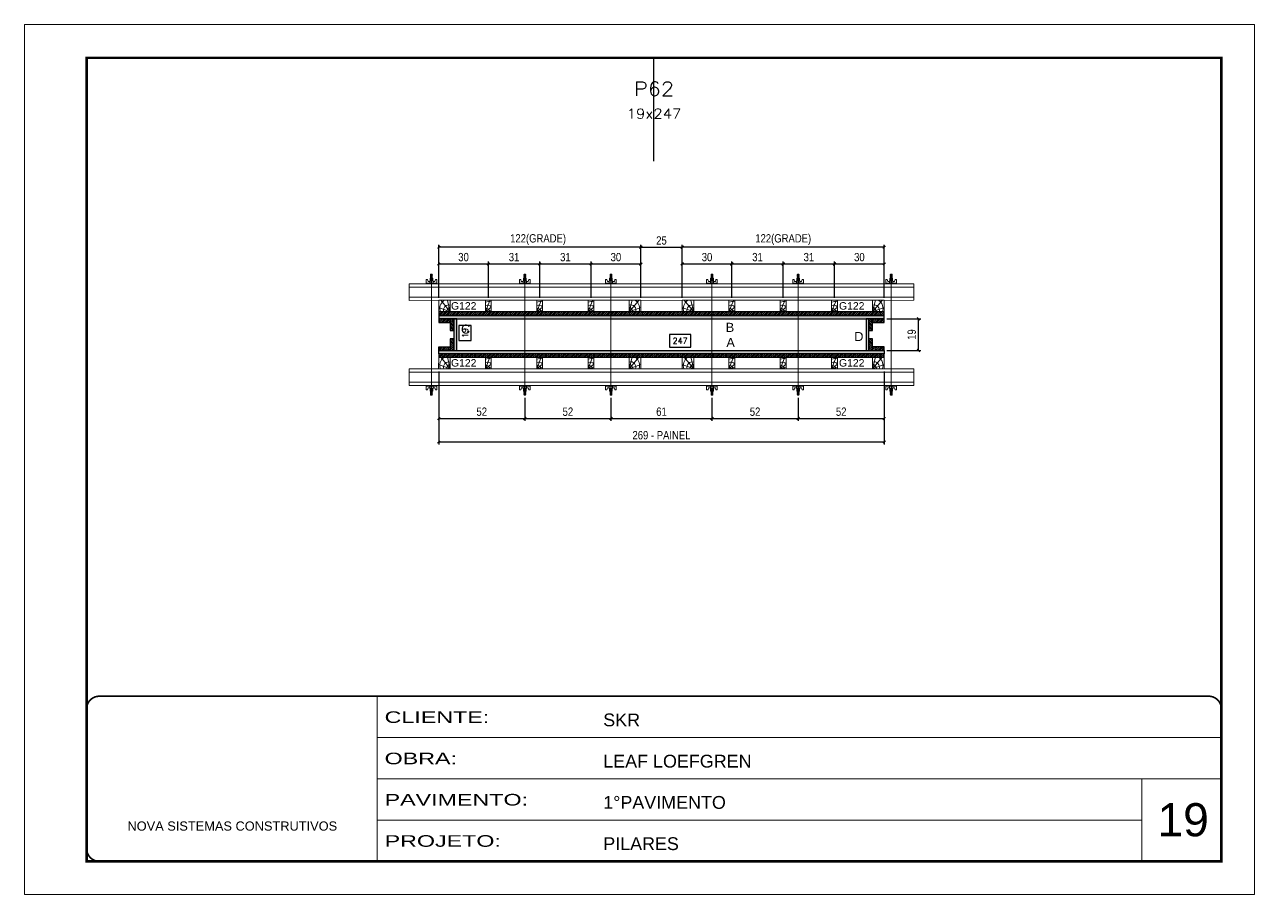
# Model space of a CAD drawing. Extents: x 14400 to 27878, y -21631 to 6985.
# Drawn here: x 17597 to 19082, y 1340 to 2390 of the extents above; entities that cross this region are included whole.
import ezdxf
from ezdxf.enums import TextEntityAlignment as Align

# ---------------------------------------------------------------- set-up
doc = ezdxf.new("R2010")
doc.units = 0
for name, pattern in [('CONTINUO', [0]), ('DASHED', [0.75, 0.5, -0.25]), ('HIDDEN', [0.375, 0.25, -0.125])]:
    doc.linetypes.add(name, pattern=pattern)
for name, color, linetype, lineweight in [('CARIMBO', 255, 'Continuous', 9), ('Folhas', 255, 'Continuous', 9), ('Hachura', 251, 'Continuous', 9), ('Madeira', 126, 'Continuous', 18), ('Perfil Metálico', 224, 'Continuous', 18), ('SARRAFO DE PRESSAO', 251, 'DASHED', 9), ('Texto Seção', 7, 'Continuous', 15)]:
    doc.layers.add(name, color=color, linetype=linetype, lineweight=lineweight)
for name, color, linetype in [('CHAPA', 1, 'Continuous'), ('COTA', 241, 'Continuous'), ('SARRAFO', 251, 'Continuous'), ('Texto de Titulo', 7, 'Continuous'), ('Texto Qtd Sarr', 242, 'Continuous'), ('TEXTO_GERAL', 7, 'Continuous')]:
    doc.layers.add(name, color=color, linetype=linetype)
doc.styles.add('ARIAL', font='arial.ttf')
doc.styles.add('COTA TECNICA 2X', font='techl___.ttf', dxfattribs={"height": 10})
doc.styles.add('ROMANS', font='romans.shx')
doc.styles.add('SANSSERIF', font='sas_____.pfb')
doc.styles.add('Tecnologia', font='')
doc.styles.get('Tecnologia').set_extended_font_data('Forgotten Futurist')
doc.dimstyles.new('SECAO PILAR', dxfattribs={"dimtxt": 10, "dimasz": 3, "dimexe": 3, "dimexo": 3, "dimgap": 3, "dimtad": 1, "dimdec": 1, "dimlfac": 0.5, "dimzin": 12, "dimdsep": 46, "dimtxsty": 'COTA TECNICA 2X', "dimblk1": 'OBLIQUE', "dimblk2": 'OBLIQUE', "dimsah": 1, "dimcen": 0.9, "dimclrd": 256, "dimclre": 256, "dimclrt": 256, "dimadec": 1, "dimazin": 3, "dimtfac": 1, "dimtdec": 1, "dimtmove": 0, "dimatfit": 3, "dimfxl": 1, "dimtolj": 1, "dimtzin": 12, "dimarcsym": 0})
doc.dimstyles.new('SECÇÃO 2', dxfattribs={"dimtxt": 7, "dimasz": 6, "dimexe": 0.18, "dimexo": 2, "dimgap": -4, "dimtad": 3, "dimdec": 1, "dimlfac": 0.5, "dimzin": 12, "dimdsep": 46, "dimtxsty": 'ROMANS', "dimblk": 'ARCHTICK', "dimcen": 0.09, "dimse1": 1, "dimse2": 1, "dimsd1": 1, "dimsd2": 1, "dimclrd": 180, "dimclre": 5, "dimclrt": 1, "dimadec": 0, "dimazin": 3, "dimtfac": 1, "dimtdec": 1, "dimtofl": 0, "dimtmove": 0, "dimatfit": 3, "dimldrblk": 'ARCHTICK', "dimfxl": 1, "dimtolj": 1, "dimtzin": 0, "dimarcsym": 0})
pattern_1 = [(225, (8973.0154, -20894.2416), (1.12253202, -1.12253202), [])]

# ---------------------------------------------------------------- blocks, each defined once
blk = doc.blocks.new('9999999999')
at = {"color": 30, "linetype": 'CONTINUO'}
for p, q in [((98564.6, 34230.2), (98564.6, 34429.4)), ((98564.6, 34379.6), (99584, 34379.6)), ((98564.6, 34329.8), (99488, 34329.8)), ((99584, 34329.8), (99488, 34329.8)), ((99488, 34329.8), (99488, 34230.2)), ((98564.6, 34280), (99488, 34280))]:
    blk.add_line(p, q, dxfattribs=at)
at = {"color": 30, "linetype": 'CONTINUO', "const_width": 2}
blk.add_lwpolyline([(99584, 34230.2), (99584, 34414.4, 0.414214), (99569, 34429.4), (98229, 34429.4, 0.414214), (98214, 34414.4), (98214, 34245.2, 0.414214), (98229, 34230.2), (99584, 34230.2)], format="xyb", dxfattribs=at)
at = {"layer": 'Folhas'}
blk.add_lwpolyline([(98139, 34190.2), (99624, 34190.2), (99624, 35240.2), (98139, 35240.2)], close=True, dxfattribs=at)
at = {"layer": 'Folhas', "color": 30, "const_width": 3}
blk.add_lwpolyline([(98214, 34230.2), (99584, 34230.2), (99584, 35200.2), (98214, 35200.2)], close=True, dxfattribs=at)
at = {"color": 7, "linetype": 'Continuous', "ltscale": 5, "style": 'ARIAL'}
for s, height, p in [('SKR', 15.48, (98837.7, 34393.1)), ('LEAF LOEFGREN', 15.483, (98837.7, 34343.3)), ('1°PAVIMENTO', 15.483, (98837.7, 34293.5)), ('NOVA SISTEMAS CONSTRUTIVOS', 11.059, (98263.2, 34267.2)), ('PILARES', 15.48, (98837.7, 34243.7))]:
    blk.add_text(s, height=height, dxfattribs=at).set_placement(p)
at = {"layer": 'Folhas', "color": 7, "style": 'Tecnologia', "width": 1.5}
for s, p in [('CLIENTE:', (98573.7, 34397.2)), ('OBRA:', (98573.7, 34347.3)), ('PAVIMENTO:', (98573.7, 34297.5)), ('PROJETO:', (98573.7, 34247.7))]:
    blk.add_text(s, height=14, dxfattribs=at).set_placement(p)
blk = doc.blocks.new('*D898')
at = {"layer": 'COTA', "color": 180, "lineweight": -2, "transparency": 16777216}
for p, q in [((18136.4, 2027.2), (18121.4, 2027.2)), ((18121.4, 2027.2), (18121.4, 2009.2)), ((18136.4, 2009.2), (18136.4, 2027.2)), ((18121.4, 2009.2), (18136.4, 2009.2))]:
    blk.add_line(p, q, dxfattribs=at)
at = {"layer": 'Defpoints', "color": 0, "transparency": 16777216}
for p in [(18136.3, 2035.2), (18136.3, 1997.2), (18140.4, 1997.2)]:
    blk.add_point(p, dxfattribs=at)
at = {"layer": 'COTA', "color": 1, "transparency": 16777216, "insert": (18128.9, 2018.2), "char_height": 7, "attachment_point": 5, "rotation": 90, "style": 'ROMANS'}
blk.add_mtext('\\A1;19', dxfattribs=at)
blk = doc.blocks.new('_ArchTick')
at = {"color": 0, "linetype": 'ByBlock', "const_width": 0.15}
blk.add_lwpolyline([(-0.5, -0.5), (0.5, 0.5)], dxfattribs=at)
blk = doc.blocks.new('*D899')
at = {"layer": 'COTA', "color": 180, "lineweight": -2, "transparency": 16777216}
for p, q in [((18401.5, 2016.2), (18375.5, 2016.2)), ((18375.5, 2016.2), (18375.5, 2001.2)), ((18401.5, 2001.2), (18401.5, 2016.2)), ((18375.5, 2001.2), (18401.5, 2001.2))]:
    blk.add_line(p, q, dxfattribs=at)
at = {"layer": 'Defpoints', "color": 0, "transparency": 16777216}
for p in [(18119, 1997.2), (18613, 1997.2), (18613, 1997.2)]:
    blk.add_point(p, dxfattribs=at)
at = {"layer": 'COTA', "color": 1, "transparency": 16777216, "insert": (18388.5, 2008.7), "char_height": 7, "attachment_point": 5, "style": 'ROMANS'}
blk.add_mtext('\\A1;247', dxfattribs=at)
blk = doc.blocks.new('_Oblique')
at = {"color": 0, "linetype": 'ByBlock', "lineweight": -2}
blk.add_line((-0.5, -0.5), (0.5, 0.5), dxfattribs=at)
blk = doc.blocks.new('*D900')
at = {"layer": 'COTA', "lineweight": -2, "transparency": 16777216}
for p, q in [((18097, 1971.8), (18097, 1883.6)), ((18635, 1971.8), (18635, 1883.6)), ((18097, 1886.6), (18635, 1886.6))]:
    blk.add_line(p, q, dxfattribs=at)
at = {"layer": 'Defpoints', "color": 0, "transparency": 16777216}
for p in [(18097, 1974.8), (18635, 1974.8), (18635, 1886.6)]:
    blk.add_point(p, dxfattribs=at)
at = {"layer": 'COTA', "lineweight": -2, "transparency": 16777216, "xscale": 3, "yscale": 3, "zscale": 3, "rotation": 180}
blk.add_blockref('_Oblique', (18097, 1886.6), dxfattribs=at)
at = {"layer": 'COTA', "lineweight": -2, "transparency": 16777216, "xscale": 3, "yscale": 3, "zscale": 3}
blk.add_blockref('_Oblique', (18635, 1886.6), dxfattribs=at)
at = {"layer": 'COTA', "transparency": 16777216, "insert": (18366, 1894.7), "char_height": 10, "attachment_point": 5, "style": 'COTA TECNICA 2X'}
blk.add_mtext('\\A1;269 - PAINEL', dxfattribs=at)
blk = doc.blocks.new('*D901')
at = {"layer": 'COTA', "lineweight": -2, "transparency": 16777216}
for p, q in [((18097, 1971.8), (18097, 1912)), ((18201, 1940), (18201, 1912)), ((18097, 1915), (18201, 1915))]:
    blk.add_line(p, q, dxfattribs=at)
at = {"layer": 'Defpoints', "color": 0, "transparency": 16777216}
for p in [(18097, 1974.8), (18201, 1943), (18201, 1915)]:
    blk.add_point(p, dxfattribs=at)
at = {"layer": 'COTA', "lineweight": -2, "transparency": 16777216, "xscale": 3, "yscale": 3, "zscale": 3, "rotation": 180}
blk.add_blockref('_Oblique', (18097, 1915), dxfattribs=at)
at = {"layer": 'COTA', "lineweight": -2, "transparency": 16777216, "xscale": 3, "yscale": 3, "zscale": 3}
blk.add_blockref('_Oblique', (18201, 1915), dxfattribs=at)
at = {"layer": 'COTA', "transparency": 16777216, "insert": (18149, 1923.1), "char_height": 10, "attachment_point": 5, "style": 'COTA TECNICA 2X'}
blk.add_mtext('\\A1;52', dxfattribs=at)
blk = doc.blocks.new('C')
at = {"layer": 'Hachura', "color": 0}
for p, q in [((0, 3.22), (0, -3.22)), ((0.45, 3.22), (0, 3.22)), ((0.46, 3.16), (0, 3.16)), ((0.46, 3.05), (0, 3.05)), ((0.46, 2.88), (0, 2.88)), ((0, 2.75), (0, -1.16)), ((0.46, 2.65), (0, 2.65)), ((0.46, 2.23), (0, 2.23)), ((0.46, 1.51), (0, 1.51)), ((0.39, 0.49), (0.17, 0.49)), ((0.45, -3.23), (0.45, 3.22)), ((0.45, 3.22), (2.58, 3.22)), ((1.74, 0.97), (0.45, 0.97)), ((1.45, 0.1), (0.45, 0.1)), ((1.35, 1.94), (1.35, 0.96)), ((2.58, 2.39), (1.47, 2.09)), ((1.74, -0.97), (1.74, 0.97)), ((1.74, 0.97), (1.74, 0.84)), ((1.74, 0.97), (1.74, 0.84)), ((1.74, 0.84), (3.35, 0.84)), ((3.35, 0.45), (1.74, 0.45)), ((2.58, 3.22), (2.58, 2.39)), ((3.32, 0.84), (3.32, -0.84)), ((3.35, 0.84), (3.35, -0.84)), ((3.68, 0.45), (3.35, 0.45)), ((3.84, -0.52), (3.35, 0.45)), ((3.35, 0.06), (3.67, -0.57)), ((3.68, 0.45), (4.16, -0.52)), ((3.72, 0.5), (4.25, -0.57)), ((4.37, -0.55), (3.83, 0.53)), ((4.15, 0.45), (3.93, 0.45)), ((4.42, -0.52), (3.93, 0.45)), ((4.15, 0.45), (4.26, 0.45)), ((4.26, 0.45), (4.74, -0.52)), ((4.3, 0.5), (4.83, -0.57)), ((4.95, -0.55), (4.41, 0.53)), ((4.51, 0.45), (4.84, 0.45)), ((5, -0.52), (4.51, 0.45)), ((4.84, 0.45), (5.32, -0.52)), ((4.88, 0.5), (5.41, -0.57)), ((5.53, -0.55), (4.99, 0.53)), ((5.58, -0.52), (5.09, 0.45)), ((5.42, 0.45), (5.09, 0.45)), ((5.58, -0.52), (5.09, 0.45)), ((5.42, 0.45), (5.74, -0.19)), ((5.46, 0.5), (5.74, -0.07)), ((5.74, 0.19), (5.57, 0.53)), ((5.74, 0.32), (5.68, 0.45)), ((5.68, 0.45), (5.74, 0.45)), ((5.74, 0.45), (5.9, 0.29)), ((5.74, 0.45), (5.74, -0.52)), ((5.9, -0.36), (5.9, 0.29)), ((0.45, 0), (0, 0)), ((0.46, -1.52), (0, -1.52)), ((0.46, -2.23), (0, -2.23)), ((0.46, -2.65), (0, -2.65)), ((0.46, -2.88), (0, -2.88)), ((0.46, -3.05), (0, -3.05)), ((0.46, -3.16), (0, -3.16)), ((0, -3.22), (2.57, -3.22)), ((0.08, -0.48), (0.29, -0.48)), ((0.29, -0.48), (0.4, -0.48)), ((0.45, 0), (0.45, -0.97)), ((0.45, -0.16), (1.45, -0.16)), ((0.45, -0.65), (0.45, -0.32)), ((0.45, -3.23), (0.45, -0.65)), ((0.45, -0.97), (1.74, -0.97)), ((1.35, -1.94), (1.35, -0.97)), ((2.58, -2.39), (1.47, -2.1)), ((3.35, -0.32), (1.74, -0.32)), ((3.35, -0.84), (1.74, -0.84)), ((2.58, -3.23), (2.58, -2.39)), ((3.35, -0.07), (3.58, -0.52)), ((3.35, -0.52), (3.58, -0.52)), ((3.84, -0.52), (4.16, -0.52)), ((4.42, -0.52), (4.74, -0.52)), ((4.63, -0.52), (4.74, -0.52)), ((5, -0.52), (5.32, -0.52)), ((5.58, -0.52), (5.74, -0.52)), ((5.74, -0.52), (5.9, -0.36)), ((5.74, -0.52), (5.74, -0.52))]:
    blk.add_line(p, q, dxfattribs=at)
for centre, radius, start, end in [((1.52, 1.94), 0.161, 104.74356, 180), ((1.44, -0.03), 0.129, 272.69497, 87.30503), ((3.81, 0.39), 0.143, 25.56881, 154.43119), ((4.39, 0.39), 0.143, 25.56881, 154.43119), ((4.97, 0.39), 0.143, 25.56881, 154.43119), ((5.55, 0.39), 0.143, 25.56881, 154.43119), ((0.17, -0.37), 0.174, 221.74404, 317.85924), ((1.52, -1.94), 0.161, 180, 255.25644), ((3.71, -0.4), 0.174, 222.14076, 318.25596), ((4.29, -0.4), 0.174, 222.14076, 318.25596), ((4.87, -0.4), 0.174, 222.14076, 318.25596), ((5.45, -0.4), 0.174, 222.14076, 318.25596), ((5.61, -0.4), 0.174, 317.85924, 318.25596)]:
    blk.add_arc(centre, radius, start, end, dxfattribs=at)
blk = doc.blocks.new('*D919')
at = {"layer": 'COTA', "lineweight": -2, "transparency": 16777216}
for p, q in [((18427, 1940), (18427, 1912)), ((18531, 1940), (18531, 1912)), ((18427, 1915), (18531, 1915))]:
    blk.add_line(p, q, dxfattribs=at)
at = {"layer": 'Defpoints', "color": 0, "transparency": 16777216}
for p in [(18427, 1943), (18531, 1943), (18531, 1915)]:
    blk.add_point(p, dxfattribs=at)
at = {"layer": 'COTA', "lineweight": -2, "transparency": 16777216, "xscale": 3, "yscale": 3, "zscale": 3, "rotation": 180}
blk.add_blockref('_Oblique', (18427, 1915), dxfattribs=at)
at = {"layer": 'COTA', "lineweight": -2, "transparency": 16777216, "xscale": 3, "yscale": 3, "zscale": 3}
blk.add_blockref('_Oblique', (18531, 1915), dxfattribs=at)
at = {"layer": 'COTA', "transparency": 16777216, "insert": (18479, 1923.1), "char_height": 10, "attachment_point": 5, "style": 'COTA TECNICA 2X'}
blk.add_mtext('\\A1;52', dxfattribs=at)
blk = doc.blocks.new('*D920')
at = {"layer": 'COTA', "lineweight": -2, "transparency": 16777216}
for p, q in [((18638, 2035.2), (18679.3, 2035.2)), ((18676.3, 1997.2), (18676.3, 2035.2)), ((18638, 1997.2), (18679.3, 1997.2))]:
    blk.add_line(p, q, dxfattribs=at)
at = {"layer": 'Defpoints', "color": 0, "transparency": 16777216}
for p in [(18635, 2035.2), (18676.3, 2035.2), (18635, 1997.2)]:
    blk.add_point(p, dxfattribs=at)
at = {"layer": 'COTA', "lineweight": -2, "transparency": 16777216, "xscale": 3, "yscale": 3, "zscale": 3}
for p, rotation in [((18676.3, 2035.2), 90), ((18676.3, 1997.2), 270)]:
    blk.add_blockref('_Oblique', p, dxfattribs=dict(at, rotation=rotation))
at = {"layer": 'COTA', "transparency": 16777216, "insert": (18668.2, 2016.2), "char_height": 10, "attachment_point": 5, "rotation": 90, "style": 'COTA TECNICA 2X'}
blk.add_mtext('\\A1;19', dxfattribs=at)
blk = doc.blocks.new('*D921')
at = {"layer": 'COTA', "lineweight": -2, "transparency": 16777216}
for p, q in [((18201, 1940), (18201, 1912)), ((18305, 1940), (18305, 1912)), ((18201, 1915), (18305, 1915))]:
    blk.add_line(p, q, dxfattribs=at)
at = {"layer": 'Defpoints', "color": 0, "transparency": 16777216}
for p in [(18201, 1943), (18305, 1943), (18305, 1915)]:
    blk.add_point(p, dxfattribs=at)
at = {"layer": 'COTA', "lineweight": -2, "transparency": 16777216, "xscale": 3, "yscale": 3, "zscale": 3, "rotation": 180}
blk.add_blockref('_Oblique', (18201, 1915), dxfattribs=at)
at = {"layer": 'COTA', "lineweight": -2, "transparency": 16777216, "xscale": 3, "yscale": 3, "zscale": 3}
blk.add_blockref('_Oblique', (18305, 1915), dxfattribs=at)
at = {"layer": 'COTA', "transparency": 16777216, "insert": (18253, 1923.1), "char_height": 10, "attachment_point": 5, "style": 'COTA TECNICA 2X'}
blk.add_mtext('\\A1;52', dxfattribs=at)
blk = doc.blocks.new('PONTALETE')
at = {"layer": 'Madeira'}
for q in [(2.71, 7), (7, 5.76), (7, 1.74)]:
    blk.add_line((0, 0), q, dxfattribs=at)
blk.add_lwpolyline([(0, 0), (7, 0), (7, 7), (0, 7)], close=True, dxfattribs=at)
for centre, radius, start, end in [((2.04, 0.06), 6.23, 37.28179, 109.09128), ((1.09, 0.9), 3.19, 343.60304, 109.98471), ((-0.21, -0.78), 3.09, 14.63219, 86.0383)]:
    blk.add_arc(centre, radius, start, end, dxfattribs=at)
blk = doc.blocks.new('MEIO PONTALETE')
at = {"layer": 'Madeira'}
for q in [(2.71, 7), (3.5, 2.88), (3.5, 0.87)]:
    blk.add_line((0, 0), q, dxfattribs=at)
blk.add_lwpolyline([(0, 0), (3.5, 0), (3.5, 7), (0, 7)], close=True, dxfattribs=at)
for centre, radius, start, end in [((2.04, 0.06), 6.23, 76.44987, 109.09128), ((1.09, 0.9), 3.19, 40.90626, 109.98471), ((-0.21, -0.78), 3.09, 14.63219, 86.0383)]:
    blk.add_arc(centre, radius, start, end, dxfattribs=at)
blk = doc.blocks.new('*D902')
at = {"layer": 'COTA', "lineweight": -2, "transparency": 16777216}
for p, q in [((18391, 2060.6), (18391, 2104.5)), ((18391, 2101.5), (18451, 2101.5)), ((18451, 2060.6), (18451, 2104.5))]:
    blk.add_line(p, q, dxfattribs=at)
at = {"layer": 'Defpoints', "color": 0, "transparency": 16777216}
for p in [(18451, 2101.5), (18391, 2057.6), (18451, 2057.6)]:
    blk.add_point(p, dxfattribs=at)
at = {"layer": 'COTA', "lineweight": -2, "transparency": 16777216, "xscale": 3, "yscale": 3, "zscale": 3, "rotation": 180}
blk.add_blockref('_Oblique', (18391, 2101.5), dxfattribs=at)
at = {"layer": 'COTA', "lineweight": -2, "transparency": 16777216, "xscale": 3, "yscale": 3, "zscale": 3}
blk.add_blockref('_Oblique', (18451, 2101.5), dxfattribs=at)
at = {"layer": 'COTA', "transparency": 16777216, "insert": (18421, 2109.7), "char_height": 10, "attachment_point": 5, "style": 'COTA TECNICA 2X'}
blk.add_mtext('\\A1;30', dxfattribs=at)
blk = doc.blocks.new('*D903')
at = {"layer": 'COTA', "lineweight": -2, "transparency": 16777216}
for p, q in [((18391, 2060.6), (18391, 2124.7)), ((18635, 2060.6), (18635, 2124.7)), ((18635, 2121.7), (18391, 2121.7))]:
    blk.add_line(p, q, dxfattribs=at)
at = {"layer": 'Defpoints', "color": 0, "transparency": 16777216}
for p in [(18391, 2121.7), (18391, 2057.6), (18635, 2057.6)]:
    blk.add_point(p, dxfattribs=at)
at = {"layer": 'COTA', "lineweight": -2, "transparency": 16777216, "xscale": 3, "yscale": 3, "zscale": 3, "rotation": 180}
blk.add_blockref('_Oblique', (18391, 2121.7), dxfattribs=at)
at = {"layer": 'COTA', "lineweight": -2, "transparency": 16777216, "xscale": 3, "yscale": 3, "zscale": 3}
blk.add_blockref('_Oblique', (18635, 2121.7), dxfattribs=at)
at = {"layer": 'COTA', "transparency": 16777216, "insert": (18513, 2130.9), "char_height": 10, "attachment_point": 5, "style": 'COTA TECNICA 2X'}
blk.add_mtext('\\A1;122(GRADE)', dxfattribs=at)
blk = doc.blocks.new('*D922')
at = {"layer": 'COTA', "lineweight": -2, "transparency": 16777216}
for p, q in [((18451, 2060.6), (18451, 2104.5)), ((18451, 2101.5), (18513, 2101.5)), ((18513, 2060.6), (18513, 2104.5))]:
    blk.add_line(p, q, dxfattribs=at)
at = {"layer": 'Defpoints', "color": 0, "transparency": 16777216}
for p in [(18513, 2101.5), (18451, 2057.6), (18513, 2057.6)]:
    blk.add_point(p, dxfattribs=at)
at = {"layer": 'COTA', "lineweight": -2, "transparency": 16777216, "xscale": 3, "yscale": 3, "zscale": 3, "rotation": 180}
blk.add_blockref('_Oblique', (18451, 2101.5), dxfattribs=at)
at = {"layer": 'COTA', "lineweight": -2, "transparency": 16777216, "xscale": 3, "yscale": 3, "zscale": 3}
blk.add_blockref('_Oblique', (18513, 2101.5), dxfattribs=at)
at = {"layer": 'COTA', "transparency": 16777216, "insert": (18482, 2109.7), "char_height": 10, "attachment_point": 5, "style": 'COTA TECNICA 2X'}
blk.add_mtext('\\A1;31', dxfattribs=at)
blk = doc.blocks.new('*D923')
at = {"layer": 'COTA', "lineweight": -2, "transparency": 16777216}
for p, q in [((18513, 2060.6), (18513, 2104.5)), ((18513, 2101.5), (18575, 2101.5)), ((18575, 2060.6), (18575, 2104.5))]:
    blk.add_line(p, q, dxfattribs=at)
at = {"layer": 'Defpoints', "color": 0, "transparency": 16777216}
for p in [(18575, 2101.5), (18513, 2057.6), (18575, 2057.6)]:
    blk.add_point(p, dxfattribs=at)
at = {"layer": 'COTA', "lineweight": -2, "transparency": 16777216, "xscale": 3, "yscale": 3, "zscale": 3, "rotation": 180}
blk.add_blockref('_Oblique', (18513, 2101.5), dxfattribs=at)
at = {"layer": 'COTA', "lineweight": -2, "transparency": 16777216, "xscale": 3, "yscale": 3, "zscale": 3}
blk.add_blockref('_Oblique', (18575, 2101.5), dxfattribs=at)
at = {"layer": 'COTA', "transparency": 16777216, "insert": (18544, 2109.7), "char_height": 10, "attachment_point": 5, "style": 'COTA TECNICA 2X'}
blk.add_mtext('\\A1;31', dxfattribs=at)
blk = doc.blocks.new('*D924')
at = {"layer": 'COTA', "lineweight": -2, "transparency": 16777216}
for p, q in [((18575, 2060.6), (18575, 2104.5)), ((18575, 2101.5), (18635, 2101.5)), ((18635, 2060.6), (18635, 2104.5))]:
    blk.add_line(p, q, dxfattribs=at)
at = {"layer": 'Defpoints', "color": 0, "transparency": 16777216}
for p in [(18635, 2101.5), (18575, 2057.6), (18635, 2057.6)]:
    blk.add_point(p, dxfattribs=at)
at = {"layer": 'COTA', "lineweight": -2, "transparency": 16777216, "xscale": 3, "yscale": 3, "zscale": 3, "rotation": 180}
blk.add_blockref('_Oblique', (18575, 2101.5), dxfattribs=at)
at = {"layer": 'COTA', "lineweight": -2, "transparency": 16777216, "xscale": 3, "yscale": 3, "zscale": 3}
blk.add_blockref('_Oblique', (18635, 2101.5), dxfattribs=at)
at = {"layer": 'COTA', "transparency": 16777216, "insert": (18605, 2109.7), "char_height": 10, "attachment_point": 5, "style": 'COTA TECNICA 2X'}
blk.add_mtext('\\A1;30', dxfattribs=at)
blk = doc.blocks.new('*D904')
at = {"layer": 'COTA', "lineweight": -2, "transparency": 16777216}
for p, q in [((18097, 2060.6), (18097, 2104.5)), ((18097, 2101.5), (18157, 2101.5)), ((18157, 2060.6), (18157, 2104.5))]:
    blk.add_line(p, q, dxfattribs=at)
at = {"layer": 'Defpoints', "color": 0, "transparency": 16777216}
for p in [(18157, 2101.5), (18097, 2057.6), (18157, 2057.6)]:
    blk.add_point(p, dxfattribs=at)
at = {"layer": 'COTA', "lineweight": -2, "transparency": 16777216, "xscale": 3, "yscale": 3, "zscale": 3, "rotation": 180}
blk.add_blockref('_Oblique', (18097, 2101.5), dxfattribs=at)
at = {"layer": 'COTA', "lineweight": -2, "transparency": 16777216, "xscale": 3, "yscale": 3, "zscale": 3}
blk.add_blockref('_Oblique', (18157, 2101.5), dxfattribs=at)
at = {"layer": 'COTA', "transparency": 16777216, "insert": (18127, 2109.7), "char_height": 10, "attachment_point": 5, "style": 'COTA TECNICA 2X'}
blk.add_mtext('\\A1;30', dxfattribs=at)
blk = doc.blocks.new('*D905')
at = {"layer": 'COTA', "lineweight": -2, "transparency": 16777216}
for p, q in [((18097, 2060.6), (18097, 2124.7)), ((18341, 2060.6), (18341, 2124.7)), ((18341, 2121.7), (18097, 2121.7))]:
    blk.add_line(p, q, dxfattribs=at)
at = {"layer": 'Defpoints', "color": 0, "transparency": 16777216}
for p in [(18097, 2121.7), (18097, 2057.6), (18341, 2057.6)]:
    blk.add_point(p, dxfattribs=at)
at = {"layer": 'COTA', "lineweight": -2, "transparency": 16777216, "xscale": 3, "yscale": 3, "zscale": 3, "rotation": 180}
blk.add_blockref('_Oblique', (18097, 2121.7), dxfattribs=at)
at = {"layer": 'COTA', "lineweight": -2, "transparency": 16777216, "xscale": 3, "yscale": 3, "zscale": 3}
blk.add_blockref('_Oblique', (18341, 2121.7), dxfattribs=at)
at = {"layer": 'COTA', "transparency": 16777216, "insert": (18217, 2130.9), "char_height": 10, "attachment_point": 5, "style": 'COTA TECNICA 2X'}
blk.add_mtext('\\A1;122(GRADE)', dxfattribs=at)
blk = doc.blocks.new('*D925')
at = {"layer": 'COTA', "lineweight": -2, "transparency": 16777216}
for p, q in [((18157, 2060.6), (18157, 2104.5)), ((18157, 2101.5), (18219, 2101.5)), ((18219, 2060.6), (18219, 2104.5))]:
    blk.add_line(p, q, dxfattribs=at)
at = {"layer": 'Defpoints', "color": 0, "transparency": 16777216}
for p in [(18219, 2101.5), (18157, 2057.6), (18219, 2057.6)]:
    blk.add_point(p, dxfattribs=at)
at = {"layer": 'COTA', "lineweight": -2, "transparency": 16777216, "xscale": 3, "yscale": 3, "zscale": 3, "rotation": 180}
blk.add_blockref('_Oblique', (18157, 2101.5), dxfattribs=at)
at = {"layer": 'COTA', "lineweight": -2, "transparency": 16777216, "xscale": 3, "yscale": 3, "zscale": 3}
blk.add_blockref('_Oblique', (18219, 2101.5), dxfattribs=at)
at = {"layer": 'COTA', "transparency": 16777216, "insert": (18188, 2109.7), "char_height": 10, "attachment_point": 5, "style": 'COTA TECNICA 2X'}
blk.add_mtext('\\A1;31', dxfattribs=at)
blk = doc.blocks.new('*D926')
at = {"layer": 'COTA', "lineweight": -2, "transparency": 16777216}
for p, q in [((18219, 2060.6), (18219, 2104.5)), ((18219, 2101.5), (18281, 2101.5)), ((18281, 2060.6), (18281, 2104.5))]:
    blk.add_line(p, q, dxfattribs=at)
at = {"layer": 'Defpoints', "color": 0, "transparency": 16777216}
for p in [(18281, 2101.5), (18219, 2057.6), (18281, 2057.6)]:
    blk.add_point(p, dxfattribs=at)
at = {"layer": 'COTA', "lineweight": -2, "transparency": 16777216, "xscale": 3, "yscale": 3, "zscale": 3, "rotation": 180}
blk.add_blockref('_Oblique', (18219, 2101.5), dxfattribs=at)
at = {"layer": 'COTA', "lineweight": -2, "transparency": 16777216, "xscale": 3, "yscale": 3, "zscale": 3}
blk.add_blockref('_Oblique', (18281, 2101.5), dxfattribs=at)
at = {"layer": 'COTA', "transparency": 16777216, "insert": (18250, 2109.7), "char_height": 10, "attachment_point": 5, "style": 'COTA TECNICA 2X'}
blk.add_mtext('\\A1;31', dxfattribs=at)
blk = doc.blocks.new('*D927')
at = {"layer": 'COTA', "lineweight": -2, "transparency": 16777216}
for p, q in [((18281, 2060.6), (18281, 2104.5)), ((18281, 2101.5), (18341, 2101.5)), ((18341, 2060.6), (18341, 2104.5))]:
    blk.add_line(p, q, dxfattribs=at)
at = {"layer": 'Defpoints', "color": 0, "transparency": 16777216}
for p in [(18341, 2101.5), (18281, 2057.6), (18341, 2057.6)]:
    blk.add_point(p, dxfattribs=at)
at = {"layer": 'COTA', "lineweight": -2, "transparency": 16777216, "xscale": 3, "yscale": 3, "zscale": 3, "rotation": 180}
blk.add_blockref('_Oblique', (18281, 2101.5), dxfattribs=at)
at = {"layer": 'COTA', "lineweight": -2, "transparency": 16777216, "xscale": 3, "yscale": 3, "zscale": 3}
blk.add_blockref('_Oblique', (18341, 2101.5), dxfattribs=at)
at = {"layer": 'COTA', "transparency": 16777216, "insert": (18311, 2109.7), "char_height": 10, "attachment_point": 5, "style": 'COTA TECNICA 2X'}
blk.add_mtext('\\A1;30', dxfattribs=at)
blk = doc.blocks.new('*D912')
at = {"layer": 'COTA', "lineweight": -2, "transparency": 16777216}
for p, q in [((18341, 2060.5), (18341, 2124.7)), ((18391, 2060.6), (18391, 2124.7)), ((18341, 2121.7), (18391, 2121.7))]:
    blk.add_line(p, q, dxfattribs=at)
at = {"layer": 'Defpoints', "color": 0, "transparency": 16777216}
for p in [(18391, 2121.7), (18341, 2057.5), (18391, 2057.6)]:
    blk.add_point(p, dxfattribs=at)
at = {"layer": 'COTA', "lineweight": -2, "transparency": 16777216, "xscale": 3, "yscale": 3, "zscale": 3, "rotation": 180}
blk.add_blockref('_Oblique', (18341, 2121.7), dxfattribs=at)
at = {"layer": 'COTA', "lineweight": -2, "transparency": 16777216, "xscale": 3, "yscale": 3, "zscale": 3}
blk.add_blockref('_Oblique', (18391, 2121.7), dxfattribs=at)
at = {"layer": 'COTA', "transparency": 16777216, "insert": (18366, 2129.8), "char_height": 10, "attachment_point": 5, "style": 'COTA TECNICA 2X'}
blk.add_mtext('\\A1;25', dxfattribs=at)
blk = doc.blocks.new('titulo1')
at = {"layer": 'Defpoints', "color": 252, "linetype": 'HIDDEN', "ltscale": 2}
blk.add_line((0, 0), (0, 125), dxfattribs=at)
at = {"layer": 'Defpoints', "style": 'ROMANS', "oblique": 15}
blk.add_attdef('FOLHA', text='', height=10, dxfattribs=at).set_placement((0, 15.6), align=Align.MIDDLE_CENTER)
at = {"layer": 'Texto Qtd Sarr', "color": 3, "style": 'ROMANS', "oblique": 15}
for tag, height, p in [('TITULO', 17, (0, 71.4)), ('SEÇÃO', 12, (0, 41.5))]:
    blk.add_attdef(tag, text='', height=height, dxfattribs=at).set_placement(p, align=Align.MIDDLE_CENTER)
blk = doc.blocks.new('*D913')
at = {"layer": 'COTA', "lineweight": -2, "transparency": 16777216}
for p, q in [((18635, 1971.8), (18635, 1912)), ((18531, 1940), (18531, 1912)), ((18531, 1915), (18635, 1915))]:
    blk.add_line(p, q, dxfattribs=at)
at = {"layer": 'Defpoints', "color": 0, "transparency": 16777216}
for p in [(18635, 1974.8), (18531, 1943), (18635, 1915)]:
    blk.add_point(p, dxfattribs=at)
at = {"layer": 'COTA', "lineweight": -2, "transparency": 16777216, "xscale": 3, "yscale": 3, "zscale": 3, "rotation": 180}
blk.add_blockref('_Oblique', (18531, 1915), dxfattribs=at)
at = {"layer": 'COTA', "lineweight": -2, "transparency": 16777216, "xscale": 3, "yscale": 3, "zscale": 3}
blk.add_blockref('_Oblique', (18635, 1915), dxfattribs=at)
at = {"layer": 'COTA', "transparency": 16777216, "insert": (18583, 1923.1), "char_height": 10, "attachment_point": 5, "style": 'COTA TECNICA 2X'}
blk.add_mtext('\\A1;52', dxfattribs=at)
blk = doc.blocks.new('*D914')
at = {"layer": 'COTA', "lineweight": -2, "transparency": 16777216}
for p, q in [((18305, 1940), (18305, 1912)), ((18427, 1940), (18427, 1912)), ((18305, 1915), (18427, 1915))]:
    blk.add_line(p, q, dxfattribs=at)
at = {"layer": 'Defpoints', "color": 0, "transparency": 16777216}
for p in [(18305, 1943), (18427, 1943), (18427, 1915)]:
    blk.add_point(p, dxfattribs=at)
at = {"layer": 'COTA', "lineweight": -2, "transparency": 16777216, "xscale": 3, "yscale": 3, "zscale": 3, "rotation": 180}
blk.add_blockref('_Oblique', (18305, 1915), dxfattribs=at)
at = {"layer": 'COTA', "lineweight": -2, "transparency": 16777216, "xscale": 3, "yscale": 3, "zscale": 3}
blk.add_blockref('_Oblique', (18427, 1915), dxfattribs=at)
at = {"layer": 'COTA', "transparency": 16777216, "insert": (18366, 1923.1), "char_height": 10, "attachment_point": 5, "style": 'COTA TECNICA 2X'}
blk.add_mtext('\\A1;61', dxfattribs=at)

msp = doc.modelspace()

# ---------------------------------------------------------------- hatches: boundary and pattern name
at = {"layer": 'Hachura'}
h = msp.add_hatch(dxfattribs=at)
h.set_pattern_fill('ANSI31', color=256, scale=0.5, angle=180, style=0)
h.set_pattern_definition([(225, (9003.0154, -20885.8416), (1.12253202, -1.12253202), [])])
h.paths.add_polyline_path([(18634.97, 2043.57), (18634.97, 2039.17), (18096.97, 2039.17), (18096.97, 2043.57)])
h = msp.add_hatch(color=256, dxfattribs=at)
h.dxf.hatch_style = 1
h.paths.add_polyline_path([(18634.97, 2035.15), (18634.97, 2039.15), (18096.97, 2039.17), (18096.97, 2035.17)])
h = msp.add_hatch(dxfattribs=at)
h.set_pattern_fill('ANSI31', color=256, scale=0.5, angle=180, style=0)
h.set_pattern_definition(pattern_1)
h.paths.add_polyline_path([(18110.97, 2035.17), (18110.97, 2030.77), (18096.97, 2030.77), (18096.97, 2035.17)])
h = msp.add_hatch(dxfattribs=at)
h.set_pattern_fill('ANSI31', color=256, scale=0.5, angle=270, style=0)
h.set_pattern_definition([(315, (41006.7754, -7467.7853), (1.12253202, 1.12253202), [])])
h.paths.add_polyline_path([(18115.37, 2021.17), (18110.97, 2021.17), (18110.97, 2035.17), (18115.37, 2035.17)])
h = msp.add_hatch(color=256, dxfattribs=at)
h.dxf.hatch_style = 1
h.paths.add_polyline_path([(18115.37, 1997.17), (18118.97, 1997.17), (18118.97, 2035.17), (18115.37, 2035.17)])
h = msp.add_hatch(color=256, dxfattribs=at)
h.dxf.hatch_style = 1
h.paths.add_polyline_path([(18612.97, 1997.17), (18616.57, 1997.17), (18616.57, 2035.17), (18612.97, 2035.17)])
h = msp.add_hatch(dxfattribs=at)
h.set_pattern_fill('ANSI31', color=256, scale=0.5, angle=270, style=0)
h.set_pattern_definition([(315, (41512.3754, -7467.7853), (1.12253202, 1.12253202), [])])
h.paths.add_polyline_path([(18620.97, 2021.17), (18616.57, 2021.17), (18616.57, 2035.17), (18620.97, 2035.17)])
h = msp.add_hatch(dxfattribs=at)
h.set_pattern_fill('ANSI31', color=256, scale=0.5, angle=180, style=0)
h.set_pattern_definition([(225, (9497.0154, -20894.2416), (1.12253202, -1.12253202), [])])
h.paths.add_polyline_path([(18634.97, 2035.17), (18634.97, 2030.77), (18620.97, 2030.77), (18620.97, 2035.17)])
h = msp.add_hatch(dxfattribs=at)
h.set_pattern_fill('ANSI31', color=256, scale=0.5, angle=270, style=0)
h.set_pattern_definition([(315, (41006.7754, -7491.7853), (1.12253202, 1.12253202), [])])
h.paths.add_polyline_path([(18115.37, 1997.17), (18110.97, 1997.17), (18110.97, 2011.17), (18115.37, 2011.17)])
h = msp.add_hatch(dxfattribs=at)
h.set_pattern_fill('ANSI31', color=256, scale=0.5, angle=270, style=0)
h.set_pattern_definition([(315, (41512.3754, -7491.7853), (1.12253202, 1.12253202), [])])
h.paths.add_polyline_path([(18620.97, 1997.17), (18616.57, 1997.17), (18616.57, 2011.17), (18620.97, 2011.17)])
h = msp.add_hatch(dxfattribs=at)
h.set_pattern_fill('ANSI31', color=256, scale=0.5, angle=180, style=0)
h.set_pattern_definition(pattern_1)
h.paths.add_polyline_path([(18110.97, 1997.17), (18110.97, 2001.57), (18096.97, 2001.57), (18096.97, 1997.17)])
h = msp.add_hatch(color=256, dxfattribs=at)
h.dxf.hatch_style = 1
h.paths.add_polyline_path([(18634.97, 1997.17), (18634.97, 1993.17), (18096.97, 1993.17), (18096.97, 1997.17)])
h = msp.add_hatch(dxfattribs=at)
h.set_pattern_fill('ANSI31', color=256, scale=0.5, angle=180, style=0)
h.set_pattern_definition([(225, (9003.0154, -20936.2416), (1.12253202, -1.12253202), [])])
h.paths.add_polyline_path([(18634.97, 1993.17), (18634.97, 1988.77), (18096.97, 1988.77), (18096.97, 1993.17)])
h = msp.add_hatch(dxfattribs=at)
h.set_pattern_fill('ANSI31', color=256, scale=0.5, angle=180, style=0)
h.set_pattern_definition([(225, (9132.0154, -20894.2416), (1.12253202, -1.12253202), [])])
h.paths.add_polyline_path([(18620.97, 1997.17), (18620.97, 2001.57), (18634.97, 2001.57), (18634.97, 1997.17)])

# ---------------------------------------------------------------- linework, layer by layer
at = {"layer": 'CHAPA'}
for points in [[(18634.97, 2035.17), (18634.97, 2039.17), (18096.97, 2039.17), (18096.97, 2035.17)], [(18115.37, 1997.17), (18118.97, 1997.17), (18118.97, 2035.17), (18115.37, 2035.17)], [(18612.97, 1997.17), (18616.57, 1997.17), (18616.57, 2035.17), (18612.97, 2035.17)], [(18634.97, 1997.17), (18634.97, 1993.17), (18096.97, 1993.17), (18096.97, 1997.17)]]:
    msp.add_lwpolyline(points, close=True, dxfattribs=at)
at = {"layer": 'Hachura'}
for p, q in [((18088.28, 1944), (18088.28, 2084.54)), ((18200.97, 1944), (18200.97, 2084.54)), ((18304.97, 1944), (18304.97, 2084.54)), ((18426.97, 1944), (18426.97, 2084.54)), ((18530.97, 1944), (18530.97, 2084.54)), ((18643.36, 1944), (18643.36, 2084.54))]:
    msp.add_line(p, q, dxfattribs=at)
at = {"layer": 'Madeira'}
for points in [[(18096.97, 2043.57), (18096.98, 2057.57), (18340.98, 2057.57), (18340.96, 2043.57)], [(18390.97, 2043.57), (18390.99, 2057.57), (18634.98, 2057.57), (18634.97, 2043.57)], [(18096.95, 1974.78), (18096.97, 1988.78), (18340.96, 1988.78), (18340.94, 1974.78)], [(18390.96, 1974.78), (18390.97, 1988.78), (18634.97, 1988.78), (18634.95, 1974.78)]]:
    msp.add_lwpolyline(points, close=True, dxfattribs=at)
at = {"layer": 'Perfil Metálico'}
for p, q in [((18670.69, 2073.51), (18061.25, 2073.51)), ((18670.69, 2061.51), (18061.25, 2061.51)), ((18670.69, 1970.77), (18061.25, 1970.77)), ((18670.69, 1958.77), (18061.25, 1958.77))]:
    msp.add_line(p, q, dxfattribs=at)
for points in [[(18670.69, 2057.57), (18670.69, 2077.57), (18061.25, 2077.51), (18061.25, 2057.51)], [(18061.25, 1974.77), (18061.25, 1954.77), (18670.69, 1954.83), (18670.69, 1974.83)]]:
    msp.add_lwpolyline(points, close=True, dxfattribs=at)
at = {"layer": 'SARRAFO'}
for points in [[(18096.97, 2039.17), (18634.97, 2039.17), (18634.97, 2043.57), (18096.97, 2043.57)], [(18096.97, 2039.17), (18634.97, 2039.17), (18634.97, 2043.57), (18096.97, 2043.57)], [(18096.97, 2030.77), (18110.97, 2030.77), (18110.97, 2035.17), (18096.97, 2035.17)], [(18096.97, 2030.77), (18110.97, 2030.77), (18110.97, 2035.17), (18096.97, 2035.17)], [(18110.97, 2035.17), (18110.97, 2021.17), (18115.37, 2021.17), (18115.37, 2035.17)], [(18110.97, 2035.17), (18110.97, 2021.17), (18115.37, 2021.17), (18115.37, 2035.17)], [(18616.57, 2035.17), (18616.57, 2021.17), (18620.97, 2021.17), (18620.97, 2035.17)], [(18616.57, 2035.17), (18616.57, 2021.17), (18620.97, 2021.17), (18620.97, 2035.17)], [(18620.97, 2030.77), (18634.97, 2030.77), (18634.97, 2035.17), (18620.97, 2035.17)], [(18620.97, 2030.77), (18634.97, 2030.77), (18634.97, 2035.17), (18620.97, 2035.17)], [(18110.97, 2011.17), (18110.97, 1997.17), (18115.37, 1997.17), (18115.37, 2011.17)], [(18110.97, 2011.17), (18110.97, 1997.17), (18115.37, 1997.17), (18115.37, 2011.17)], [(18616.57, 2011.17), (18616.57, 1997.17), (18620.97, 1997.17), (18620.97, 2011.17)], [(18616.57, 2011.17), (18616.57, 1997.17), (18620.97, 1997.17), (18620.97, 2011.17)], [(18096.97, 2001.57), (18110.97, 2001.57), (18110.97, 1997.17), (18096.97, 1997.17)], [(18096.97, 2001.57), (18110.97, 2001.57), (18110.97, 1997.17), (18096.97, 1997.17)], [(18096.97, 1988.77), (18634.97, 1988.77), (18634.97, 1993.17), (18096.97, 1993.17)], [(18096.97, 1988.77), (18634.97, 1988.77), (18634.97, 1993.17), (18096.97, 1993.17)], [(18634.97, 2001.57), (18620.97, 2001.57), (18620.97, 1997.17), (18634.97, 1997.17)], [(18634.97, 2001.57), (18620.97, 2001.57), (18620.97, 1997.17), (18634.97, 1997.17)]]:
    msp.add_lwpolyline(points, close=True, dxfattribs=at)

# ---------------------------------------------------------------- block references
at = {"layer": 'Hachura', "linetype": 'Continuous', "yscale": 2, "zscale": 2}
for p, xscale, rotation in [((18088.29, 2077.54), -2, 270), ((18200.96, 2077.54), 2, 90.00000000000001), ((18304.96, 2077.54), 2, 90.00000000000001), ((18426.96, 2077.54), 2, 90.00000000000001), ((18530.96, 2077.54), 2, 90.00000000000001), ((18643.35, 2077.54), 2, 90.00000000000001), ((18088.28, 1954.8), 2, 270), ((18200.97, 1954.8), -2, 90), ((18304.97, 1954.8), -2, 90), ((18426.97, 1954.8), -2, 90), ((18530.97, 1954.8), -2, 90), ((18643.36, 1954.8), -2, 90)]:
    msp.add_blockref('C', p, dxfattribs=dict(at, xscale=xscale, rotation=rotation))
at = {"layer": 'Madeira'}
for name, p, xscale, yscale, zscale, rotation in [('PONTALETE', (18110.97, 2043.56), 2, 2, 2, 89.93708930310329), ('MEIO PONTALETE', (18153.47, 2043.57), 1.999999997962732, 1.999999997962732, 1.999999997962732, 359.9370893031033), ('MEIO PONTALETE', (18215.47, 2043.57), 1.999999997962732, 1.999999997962732, 1.999999997962732, 359.9370893031033), ('MEIO PONTALETE', (18277.47, 2043.57), 1.999999997962732, 1.999999997962732, 1.999999997962732, 359.9370893031033), ('PONTALETE', (18326.96, 2043.58), -2, 2, 2, 269.9370893031033), ('PONTALETE', (18404.97, 2043.56), 2, 2, 2, 89.93708930310329), ('MEIO PONTALETE', (18447.47, 2043.57), 1.999999997962732, 1.999999997962732, 1.999999997962732, 359.9370893031033), ('MEIO PONTALETE', (18509.47, 2043.57), 1.999999997962732, 1.999999997962732, 1.999999997962732, 359.9370893031033), ('MEIO PONTALETE', (18571.47, 2043.57), 1.999999997962732, 1.999999997962732, 1.999999997962732, 359.9370893031033), ('PONTALETE', (18620.97, 2043.58), -2, 2, 2, 269.9370893031033), ('PONTALETE', (18110.95, 1974.78), 2, 2, 2, 89.93708930310329), ('MEIO PONTALETE', (18153.45, 1974.78), 1.999999997962732, 1.999999997962732, 1.999999997962732, 359.9370893031033), ('MEIO PONTALETE', (18215.45, 1974.78), 1.999999997962732, 1.999999997962732, 1.999999997962732, 359.9370893031033), ('MEIO PONTALETE', (18277.45, 1974.78), 1.999999997962732, 1.999999997962732, 1.999999997962732, 359.9370893031033), ('PONTALETE', (18326.94, 1974.8), -2, 2, 2, 269.9370893031033), ('PONTALETE', (18404.96, 1974.78), 2, 2, 2, 89.93708930310329), ('MEIO PONTALETE', (18447.46, 1974.78), 1.999999997962732, 1.999999997962732, 1.999999997962732, 359.9370893031033), ('MEIO PONTALETE', (18509.46, 1974.78), 1.999999997962732, 1.999999997962732, 1.999999997962732, 359.9370893031033), ('MEIO PONTALETE', (18571.46, 1974.78), 1.999999997962732, 1.999999997962732, 1.999999997962732, 359.9370893031033), ('PONTALETE', (18620.95, 1974.8), -2, 2, 2, 269.9370893031033)]:
    msp.add_blockref(name, p, dxfattribs=dict(at, xscale=xscale, yscale=yscale, zscale=zscale, rotation=rotation))
at = {"layer": 'SARRAFO DE PRESSAO', "color": 6, "linetype": 'ByBlock'}
msp.add_blockref('9999999999', (-80542.01, -32849.78), dxfattribs=at)
at = {"layer": 'Texto Seção'}
ref = msp.add_blockref('titulo1', (18356.97, 2225.43), dxfattribs=at)
ref.add_attrib('TITULO', 'P62', dxfattribs={"layer": 'Texto de Titulo', "color": 7, "height": 17, "style": 'ROMANS', "width": 1.1}).set_placement((18356.97, 2312.93), align=Align.MIDDLE_CENTER)
ref.add_attrib('SEÇÃO', '19x247', dxfattribs={"layer": 'Texto de Titulo', "color": 7, "height": 12, "style": 'ROMANS', "width": 1.1}).set_placement((18356.97, 2282.93), align=Align.MIDDLE_CENTER)

# ---------------------------------------------------------------- texts
at = {"layer": 'CARIMBO', "style": 'ARIAL'}
msp.add_text('19', height=40, dxfattribs=at).set_placement((18964.83, 1410.57))
at = {"layer": 'TEXTO_GERAL', "color": 0, "linetype": 'Continuous', "style": 'SANSSERIF'}
for p in [(18111.82, 2050.87), (18580.37, 2050.87), (18111.81, 1982.08), (18580.35, 1982.08)]:
    msp.add_text('G122', height=9, dxfattribs=at).set_placement(p, align=Align.MIDDLE_LEFT)
at = {"layer": 'TEXTO_GERAL', "style": 'ARIAL'}
for s, p in [('C', (18129.47, 2022.82)), ('B', (18448.73, 2024.92)), ('A', (18449.48, 2006.69)), ('D', (18604.33, 2013.89))]:
    msp.add_text(s, height=11, dxfattribs=at).set_placement(p, align=Align.MIDDLE_CENTER)

# ---------------------------------------------------------------- dimensions: what is measured, and where the dimension line sits
at = {"layer": 'COTA'}
dim = msp.add_linear_dim(base=(18096.98, 2121.7), p1=(18340.98, 2057.55), p2=(18096.98, 2057.58), text='<>(GRADE)', dimstyle='SECAO PILAR', dxfattribs=at)
dim.commit()
dim.dimension.update_dxf_attribs({"geometry": '*D905', "text_midpoint": (18216.98, 2121.7), "dimtype": 160})
for base, p1, p2, dimstyle, picture, middle in [((18390.99, 2121.7), (18340.98, 2057.53), (18390.99, 2057.58), 'SECAO PILAR', '*D912', (18365.98, 2121.7)), ((18612.97, 1997.17), (18118.97, 1997.17), (18612.97, 1997.17), 'SECÇÃO 2', '*D899', (18388.52, 1997.17))]:
    dim = msp.add_linear_dim(base=base, p1=p1, p2=p2, dimstyle=dimstyle, dxfattribs=at)
    dim.commit()
    dim.dimension.update_dxf_attribs({"geometry": picture, "text_midpoint": middle, "dimtype": 160})
for base, p1, p2, text, picture, middle in [((18390.99, 2121.7), (18634.98, 2057.55), (18390.99, 2057.58), '<>(GRADE)', '*D903', (18512.99, 2130.92)), ((18634.97, 1886.61), (18096.97, 1974.78), (18634.97, 1974.82), '<> - PAINEL', '*D900', (18365.97, 1894.74))]:
    dim = msp.add_linear_dim(base=base, p1=p1, p2=p2, text=text, dimstyle='SECAO PILAR', dxfattribs=at)
    dim.commit()
    dim.dimension.update_dxf_attribs({"geometry": picture, "text_midpoint": middle})
for base, p1, p2, picture, middle in [((18156.98, 2101.51), (18096.98, 2057.58), (18156.98, 2057.57), '*D904', (18126.98, 2109.72)), ((18218.98, 2101.51), (18156.98, 2057.57), (18218.98, 2057.57), '*D925', (18187.98, 2109.72)), ((18280.98, 2101.51), (18218.98, 2057.57), (18280.98, 2057.57), '*D926', (18249.98, 2109.72)), ((18340.98, 2101.51), (18280.98, 2057.57), (18340.98, 2057.57), '*D927', (18310.98, 2109.72)), ((18450.99, 2101.51), (18390.99, 2057.58), (18450.99, 2057.57), '*D902', (18420.99, 2109.72)), ((18512.99, 2101.51), (18450.99, 2057.57), (18512.99, 2057.57), '*D922', (18481.99, 2109.72)), ((18574.99, 2101.51), (18512.99, 2057.57), (18574.99, 2057.57), '*D923', (18543.99, 2109.72)), ((18634.98, 2101.51), (18574.99, 2057.57), (18634.98, 2057.57), '*D924', (18604.99, 2109.72)), ((18201.04, 1915.03), (18096.97, 1974.77), (18201.04, 1943), '*D901', (18149, 1923.14)), ((18634.95, 1915.03), (18531.04, 1943), (18634.95, 1974.78), '*D913', (18582.99, 1923.14)), ((18305.04, 1915.03), (18201.04, 1943), (18305.04, 1943), '*D921', (18253.04, 1923.14)), ((18427.04, 1915.03), (18305.04, 1943), (18427.04, 1943), '*D914', (18366.04, 1923.13)), ((18531.04, 1915.03), (18427.04, 1943), (18531.04, 1943), '*D919', (18479.04, 1923.14))]:
    dim = msp.add_linear_dim(base=base, p1=p1, p2=p2, dimstyle='SECAO PILAR', dxfattribs=at)
    dim.commit()
    dim.dimension.update_dxf_attribs({"geometry": picture, "text_midpoint": middle})
dim = msp.add_linear_dim(base=(18140.38, 1997.17), p1=(18136.29, 2035.17), p2=(18136.29, 1997.17), angle=270, dimstyle='SECÇÃO 2', dxfattribs=at)
dim.commit()
dim.dimension.update_dxf_attribs({"geometry": '*D898', "text_midpoint": (18140.38, 2018.24), "dimtype": 160})
dim = msp.add_linear_dim(base=(18676.27, 2035.17), p1=(18634.97, 1997.17), p2=(18634.97, 2035.17), angle=90, dimstyle='SECAO PILAR', dxfattribs=at)
dim.commit()
dim.dimension.update_dxf_attribs({"geometry": '*D920', "text_midpoint": (18668.18, 2016.17)})

doc.saveas('drawing.dxf')
